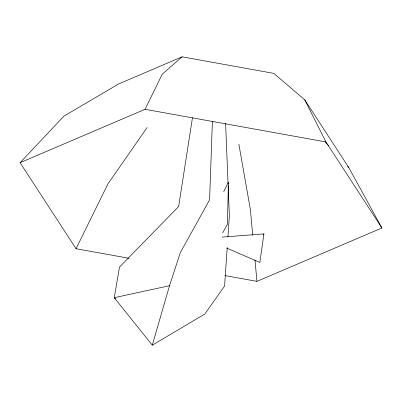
<?xml version="1.0" encoding="UTF-8"?>
<svg xmlns="http://www.w3.org/2000/svg" width="402" height="402" viewBox="0 0 402 402"><rect width="100%" height="100%" fill="white"/><g stroke="black" fill="none" stroke-linecap="round" stroke-linejoin="round"><path stroke-width="0.6" d="M212.397 121.364L209.593 199.819L180.342 252.607L169.513 285.716L152.293 345.172L114.263 297.691L119.484 267.094L178.654 206.527L192.468 117.655M227.21 247.446L224.587 286.058L204.819 314.037L152.293 345.172M227.929 236.853L229.366 215.678L228.145 185.724M222.04 237.115L263.933 233.889L259.848 262.461L226.773 248.109M129.142 258.295L76.043 248.712L20.1 162.684L145.057 109.304L162.277 74.134L182.101 56.828L273.827 73.385L304.736 99.842L348.795 167.589L381.9 227.974L256.943 281.36L224.839 275.566M76.043 248.712L107.932 183.915L147.112 127.519M223.718 191.679L228.401 182.222L227.442 224.236L222.633 232.999M263.39 234.979L263.933 233.889M20.1 162.684L63.878 116.168L118.746 83.897L182.101 56.828M169.513 285.716L114.263 297.691L115.711 298.857M145.057 109.304L325.957 141.951L381.9 227.974M325.072 141.836L328.886 145.976M347.524 166.207L348.795 167.589M304.736 99.842L325.957 141.951M238.838 144.072L250.391 209.623L252.727 235.2M255.009 260.149L256.943 281.36M225.597 123.319L228.065 183.85"/></g></svg>
